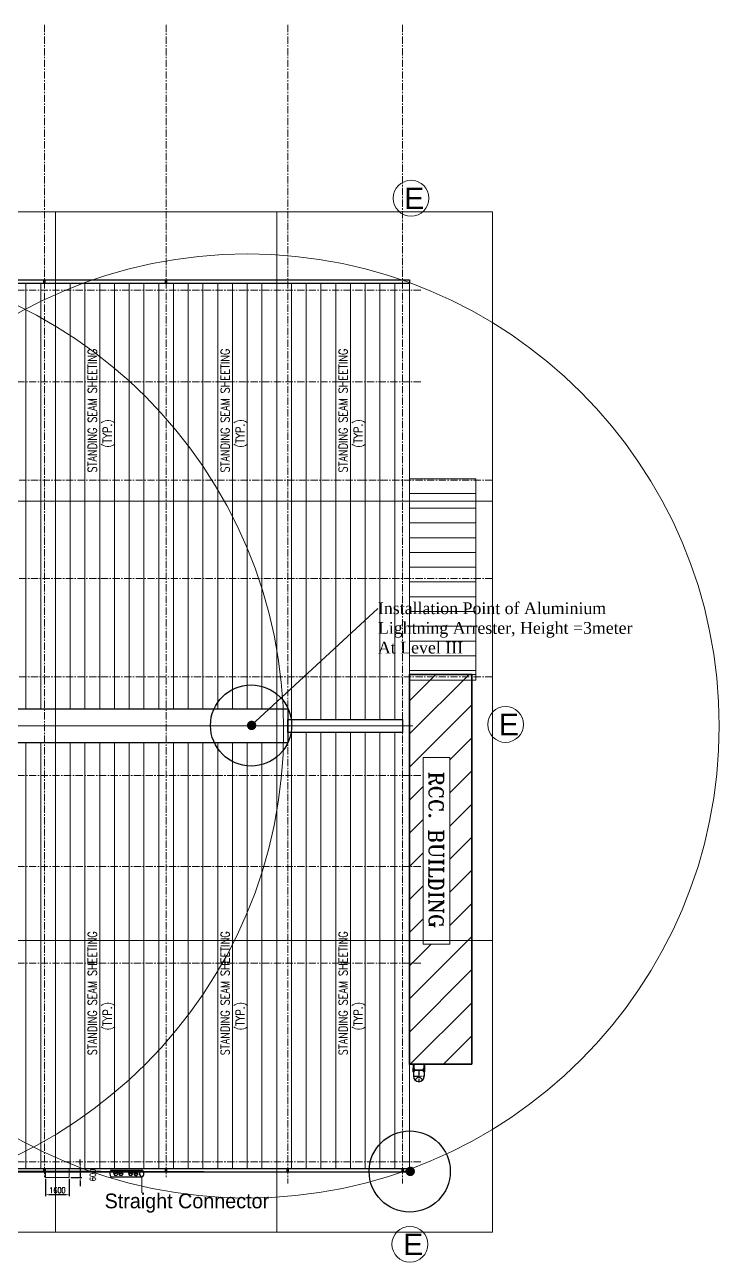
# Model space of a CAD drawing. Header units: millimetres. Extents: x 1007148 to 1143148, y 49250 to 138797.
# Drawn here: x 1096066 to 1143148, y 54906 to 138797 of the extents above; entities that cross this region are included whole.
import ezdxf
from ezdxf import colors
from ezdxf.entities.mleader import LeaderData, LeaderLine
from ezdxf.enums import TextEntityAlignment as Align
from ezdxf.math import Vec2, Vec3

# ---------------------------------------------------------------- set-up
doc = ezdxf.new("R2010")
doc.units = ezdxf.units.MM
doc.header["$LTSCALE"] = 790
doc.header["$MEASUREMENT"] = 0
doc.header["$PDMODE"] = 3
for name, pattern in [('CENTER', [2, 1.25, -0.25, 0.25, -0.25]), ('Roof$0$CENTER', [2, 1.25, -0.25, 0.25, -0.25]), ('Roof$0$HIDDEN', [0.375, 0.25, -0.125])]:
    doc.linetypes.add(name, pattern=pattern)
for name, color, linetype in [('A- Wall', 8, 'Continuous'), ('A-GRIDS', 8, 'CENTER'), ('ha', 5, 'Continuous'), ('LPS-CAPE', 7, 'Continuous'), ('PIPE', 4, 'Continuous'), ('Roof$0$CEN', 252, 'Roof$0$CENTER'), ('Roof$0$DIM', 1, 'Continuous'), ('Roof$0$FLASHING', 1, 'Continuous'), ('Roof$0$ha', 5, 'Continuous'), ('Roof$0$TEXT', 7, 'Continuous'), ('text', 6, 'Continuous')]:
    doc.layers.add(name, color=color, linetype=linetype)
for name, color, linetype, lineweight in [('Ar-17--WALL-3', 3, 'Continuous', 35), ('BRICK WALL', 41, 'Continuous', 15), ('CENTER', 8, 'CENTER', 9), ('HATCH', 8, 'Continuous', 9), ('HATECH', 140, 'Continuous', 9), ('Parapet', 240, 'Continuous', 0), ('Roof$0$A-ELEV-OTLN', 6, 'Continuous', 13), ('Roof$0$base plate', 1, 'Continuous', 15), ('Roof$0$PLINTH BEAM', 74, 'Continuous', 20), ('TEXT-2', 4, 'Continuous', 15)]:
    doc.layers.add(name, color=color, linetype=linetype, lineweight=lineweight)
doc.styles.add('Dim', font='arial.ttf')
doc.styles.add('ROMANS', font='romans.shx')
doc.styles.add('ROMANT', font='romant.shx', dxfattribs={"width": 0.75})
doc.styles.add('T02', font='SIMPLEX.SHX', dxfattribs={"width": 0.8})
doc.dimstyles.new('DIM-200', dxfattribs={"dimscale": 200, "dimtxt": 2, "dimasz": 1.5, "dimexe": 0.5, "dimexo": 0.5, "dimgap": 0.5, "dimtad": 1, "dimdec": 0, "dimzin": 0, "dimdsep": 46, "dimtxsty": 'T02', "dimcen": 1, "dimclrd": 3, "dimclre": 3, "dimclrt": 2, "dimadec": 0, "dimazin": 0, "dimtfac": 1, "dimtdec": 0, "dimtmove": 2, "dimatfit": 3, "dimfxl": 1, "dimtolj": 1, "dimtzin": 0, "dimlwd": -1, "dimlwe": -1, "dimarcsym": 0})

# ---------------------------------------------------------------- blocks, each defined once
blk = doc.blocks.new('*D158')
at = {"color": 3, "transparency": 16777216}
for p, q in [((1097483, 60561), (1097483, 59384)), ((1099083, 60561), (1099083, 59384)), ((1098783, 59484), (1097783, 59484))]:
    blk.add_line(p, q, dxfattribs=at)
for points in [[(1097783, 59534), (1097783, 59434), (1097483, 59484)], [(1098783, 59534), (1098783, 59434), (1099083, 59484)]]:
    blk.add_solid(points, dxfattribs=at)
at = {"layer": 'DEFPOINTS', "color": 0, "transparency": 16777216}
for p in [(1097483, 60661), (1099083, 60661), (1097483, 59484)]:
    blk.add_point(p, dxfattribs=at)
at = {"color": 2, "transparency": 16777216, "insert": (1098283, 59784), "char_height": 400, "attachment_point": 5, "style": 'T02'}
blk.add_mtext('\\A1;1600', dxfattribs=at)
blk = doc.blocks.new('*D159')
at = {"color": 3, "transparency": 16777216}
for p, q in [((1099233, 61261), (1099926, 61261)), ((1099826, 61561), (1099826, 61861)), ((1099826, 61261), (1099826, 60661)), ((1099183, 60661), (1099926, 60661)), ((1099826, 60361), (1099826, 60061))]:
    blk.add_line(p, q, dxfattribs=at)
for points in [[(1099776, 61561), (1099876, 61561), (1099826, 61261)], [(1099776, 60361), (1099876, 60361), (1099826, 60661)]]:
    blk.add_solid(points, dxfattribs=at)
at = {"layer": 'DEFPOINTS', "color": 0, "transparency": 16777216}
for p in [(1099133, 61261), (1099083, 60661), (1099826, 60661)]:
    blk.add_point(p, dxfattribs=at)
at = {"color": 2, "transparency": 16777216, "insert": (1100676, 60816), "char_height": 400, "attachment_point": 5, "rotation": 90, "style": 'T02'}
blk.add_mtext('\\A1;600', dxfattribs=at)
blk = doc.blocks.new('Roof$0$D')
at = {"layer": 'Roof$0$TEXT'}
for p, q in [((5821445, -7980919), (5821445, -7981069)), ((5821845, -7980919), (5821445, -7980919)), ((5821445, -7981069), (5821450, -7981069)), ((5821454, -7981065), (5821462, -7980939)), ((5821471, -7980931), (5821819, -7980931)), ((5821828, -7980939), (5821836, -7981065)), ((5821840, -7981069), (5821845, -7981069)), ((5821845, -7981069), (5821845, -7980919))]:
    blk.add_line(p, q, dxfattribs=at)
for centre, radius, start, end in [((5821450, -7981065), 4.5, 270, 356.56637), ((5821471, -7980940), 9, 90, 176.56637), ((5821819, -7980940), 9, 3.43363, 90), ((5821840, -7981065), 4.5, 183.43363, 270)]:
    blk.add_arc(centre, radius, start, end, dxfattribs=at)
blk = doc.blocks.new('Roof$0$RDTTT')
at = {"layer": 'Roof$0$FLASHING'}
for points in [[(3123663, -5545064), (3123663, -5545071), (3123669, -5545071)], [(3123663, -5545112), (3123663, -5545105), (3123669, -5545105)], [(3124308, -5545064), (3124308, -5545071), (3124303, -5545071)], [(3124308, -5545112), (3124308, -5545105), (3124303, -5545105)], [(3123614, -5545188), (3123621, -5545188), (3123621, -5545194)], [(3123633, -5545188), (3123626, -5545188), (3123626, -5545194)], [(3124339, -5545188), (3124346, -5545188), (3124346, -5545194)], [(3124358, -5545188), (3124351, -5545188), (3124351, -5545194)]]:
    blk.add_hatch(color=256, dxfattribs=at).paths.add_polyline_path(points)
at = {"layer": 'Roof$0$base plate'}
for points in [[(3123573, -5545203), (3123573, -5544973), (3123678, -5544973), (3123678, -5545203)], [(3124398, -5545203), (3124398, -5544973), (3124293, -5544973), (3124293, -5545203)]]:
    blk.add_lwpolyline(points, close=True, dxfattribs=at)
at = {"layer": 'Roof$0$CEN', "ltscale": 0.4}
for p, q in [((3123986, -5545063), (3123986, -5545833)), ((3123621, -5545513), (3124351, -5545513)), ((3123986, -5545513), (3123724, -5545775)), ((3123986, -5545513), (3124247, -5545775))]:
    blk.add_line(p, q, dxfattribs=at)
at = {"layer": 'Roof$0$DIM', "linetype": 'Roof$0$CENTER', "ltscale": 0.1}
for p, q in [((3123626, -5544732), (3123626, -5544982)), ((3124331, -5545088), (3123656, -5545088)), ((3124346, -5544732), (3124346, -5544982))]:
    blk.add_line(p, q, dxfattribs=at)
at = {"layer": 'Roof$0$FLASHING'}
for p, q in [((3123663, -5545064), (3123669, -5545071)), ((3123663, -5545112), (3123669, -5545105)), ((3124308, -5545064), (3124303, -5545071)), ((3124308, -5545112), (3124303, -5545105)), ((3123614, -5545188), (3123621, -5545194)), ((3123633, -5545188), (3123626, -5545194)), ((3124339, -5545188), (3124346, -5545194)), ((3124358, -5545188), (3124351, -5545194))]:
    blk.add_line(p, q, dxfattribs=at)
at = {"layer": 'Roof$0$ha'}
for p, q in [((3123661, -5544726), (3123591, -5544726)), ((3123591, -5544732), (3123591, -5544726)), ((3123661, -5544732), (3123591, -5544732)), ((3123661, -5544982), (3123591, -5544982)), ((3123591, -5544988), (3123591, -5544982)), ((3123661, -5544988), (3123591, -5544988)), ((3123661, -5544732), (3123661, -5544726)), ((3123661, -5544988), (3123661, -5544982)), ((3123663, -5545071), (3124308, -5545071)), ((3123663, -5545105), (3124308, -5545105)), ((3124311, -5544726), (3124381, -5544726)), ((3124311, -5544732), (3124311, -5544726)), ((3124311, -5544732), (3124381, -5544732)), ((3124311, -5544982), (3124381, -5544982)), ((3124311, -5544988), (3124311, -5544982)), ((3124311, -5544988), (3124381, -5544988)), ((3124381, -5544732), (3124381, -5544726)), ((3124381, -5544988), (3124381, -5544982))]:
    blk.add_line(p, q, dxfattribs=at)
at = {"layer": 'Roof$0$PLINTH BEAM'}
blk.add_line((3124371, -5544982), (3124371, -5544732), dxfattribs=at)
at = {"layer": 'Roof$0$TEXT'}
for p, q in [((3123601, -5544732), (3123601, -5544982)), ((3123651, -5544732), (3123651, -5544982)), ((3124321, -5544732), (3124321, -5544982)), ((3124371, -5544732), (3124371, -5544982)), ((3123616, -5545473), (3123616, -5545513)), ((3123616, -5545473), (3123621, -5545473)), ((3123616, -5545513), (3123621, -5545513)), ((3123621, -5545188), (3123621, -5545513)), ((3123626, -5545188), (3123626, -5545513)), ((3123966, -5545878), (3124006, -5545878)), ((3123966, -5545878), (3123966, -5545883)), ((3123966, -5545883), (3124006, -5545883)), ((3124006, -5545878), (3124006, -5545883)), ((3124346, -5545188), (3124346, -5545513)), ((3124351, -5545188), (3124351, -5545513)), ((3124356, -5545473), (3124351, -5545473)), ((3124356, -5545513), (3124351, -5545513)), ((3124356, -5545473), (3124356, -5545513))]:
    blk.add_line(p, q, dxfattribs=at)
at = {"layer": 'Roof$0$TEXT', "linetype": 'Roof$0$HIDDEN', "ltscale": 0.2}
for p, q in [((3123607, -5544732), (3123607, -5544982)), ((3123663, -5545074), (3124308, -5545074)), ((3123663, -5545102), (3124308, -5545102)), ((3124365, -5544732), (3124365, -5544982))]:
    blk.add_line(p, q, dxfattribs=at)
at = {"layer": 'Roof$0$TEXT', "color": 3}
for points in [[(3123710, -5545760), (3123738, -5545789), (3123742, -5545785), (3123714, -5545757)], [(3124262, -5545760), (3124233, -5545789), (3124230, -5545785), (3124258, -5545757)]]:
    blk.add_lwpolyline(points, close=True, dxfattribs=at)
at = {"layer": 'Roof$0$TEXT'}
for radius in [365, 360]:
    blk.add_arc((3123986, -5545513), radius, 180, 0, dxfattribs=at)
at = {"layer": 'Roof$0$PLINTH BEAM', "zscale": 0.5}
for p, xscale, yscale, rotation in [((7114123, -2634265), 0.5, 0.5, 270), ((-866151, -2634265), -0.5000000000000002, 0.5000000000000002, 90)]:
    blk.add_blockref('Roof$0$D', p, dxfattribs=dict(at, xscale=xscale, yscale=yscale, rotation=rotation))

msp = doc.modelspace()

# ---------------------------------------------------------------- hatches: boundary and pattern name
at = {"layer": 'A- Wall'}
h = msp.add_hatch(color=1, dxfattribs=at)
h.dxf.hatch_style = 1
edge = h.paths.add_edge_path()
edge.add_arc((1111446.9, 91300.4), 322.2, 360, 720)
h = msp.add_hatch(color=1, dxfattribs=at)
h.dxf.hatch_style = 1
edge = h.paths.add_edge_path()
edge.add_arc((1122200.4, 61065.9), 322.2, 360, 720)
at = {"layer": 'HATCH'}
h = msp.add_hatch(dxfattribs=at)
h.set_pattern_fill('ANSI31', color=3, scale=500)
h.set_pattern_definition([(45, (535234.6, -9015.1), (-1122.532, 1122.532), [])])
h.paths.add_polyline_path([(1126378.1, 94755.8), (1122148.4, 94755.8), (1122148.4, 68325.8), (1126378.1, 68325.8)])
h.paths.add_polyline_path([(1123075.2, 76478.3), (1123075.2, 89132.4), (1124888.1, 89132.4), (1124888.1, 76478.3)], flags=16)
h.paths.add_polyline_path([(1123122.2, 89013.9), (1124788.9, 89013.9), (1124788.9, 77537.7), (1123122.2, 77537.7)], flags=8)

# ---------------------------------------------------------------- linework, layer by layer
at = {"color": 3, "lineweight": 20}
for p, q in [((1098148, 126113), (1098148, 56937)), ((1113148, 126113), (1113148, 56937)), ((1038148, 121510.8), (1122148, 121510.8)), ((1078148, 121510.8), (1098148, 121510.8)), ((1083148, 121510.8), (1098148, 121510.8)), ((1083148, 121510.8), (1098148, 121510.8)), ((1090148, 121260.8), (1116148, 121260.8)), ((1098148, 121510.8), (1113148, 121510.8)), ((1098148, 121510.8), (1113148, 121510.8)), ((1122148, 121510.8), (1122148, 61010.8)), ((1034847.5, 106510.8), (1127782, 106510.8)), ((1038148, 91260.8), (1122148, 91260.8)), ((1034847.5, 76720.8), (1127782, 76720.8)), ((1122148, 61010.8), (1038148, 61260.8))]:
    msp.add_line(p, q, dxfattribs=at)
at = {"color": 0}
for p, q in [((1101910.1, 61152.7, 0), (1104003, 61152.7, 0)), ((1101910.1, 60685.5, 0), (1104003, 60685.5, 0))]:
    msp.add_line(p, q, dxfattribs=at)
at = {"color": 0, "lineweight": 20}
msp.add_line((1104003, 60685.5, 0), (1104003, 59608, 0), dxfattribs=at)
at = {"color": 30, "lineweight": 20, "true_color": 0xf26722}
msp.add_lwpolyline([(1034847.5, 126113), (1127782, 126113), (1127782, 56937), (1034847.5, 56937)], close=True, dxfattribs=at)
at = {"color": 4}
msp.add_lwpolyline([(1047628, 92412.5), (1113898, 92412.5), (1113898, 90109.2), (1047628, 90109.2)], close=True, dxfattribs=at)
at = {"color": 7}
msp.add_lwpolyline([(1113898, 91696.3), (1121678, 91696.3), (1121678, 90825.3), (1113898, 90825.3)], close=True, dxfattribs=at)
at = {"color": 0, "lineweight": 20}
for centre in [(1081617.5, 90960.5, 0), (1111148, 91260.8)]:
    msp.add_circle(centre, 32000, dxfattribs=at)
at = {"color": 1}
for centre in [(1111408.5, 91296, 0), (1122162, 61061.5, 0)]:
    msp.add_circle(centre, 2750, dxfattribs=at)
at = {"color": 0}
for centre, radius, start, end in [((1102244.1, 60919.1, 0), 407.6, 145.029611, 214.970389), ((1104094.8, 60919.1, 0), 251, 111.459914, 248.540086), ((1103882.4, 60919.1, 0), 262.9, 297.297158, 62.702842)]:
    msp.add_arc(centre, radius, start, end, dxfattribs=at)
at = {"layer": 'Ar-17--WALL-3'}
msp.add_lwpolyline([(1126378.1, 68325.8), (1126378.1, 94755.8), (1122148.4, 94755.8), (1122148.4, 68325.8)], close=True, dxfattribs=at)
at = {"layer": 'BRICK WALL', "color": 1}
for points in [[(1038148, 121260.8), (1122148, 121260.8), (1122148, 61260.8), (1038148, 61260.8)], [(1122148, 108020.8), (1126648, 108020.8), (1126648, 94374.1), (1122148, 94374.1)], [(1122148, 108020.8), (1126648, 108020.8), (1126648, 94755.8), (1122148, 94755.8)], [(1097483.2, 61260.8), (1099083.2, 61260.8), (1099083.2, 60660.8), (1097483.2, 60660.8)]]:
    msp.add_lwpolyline(points, close=True, dxfattribs=at)
at = {"layer": 'CENTER', "ltscale": 0.5}
for p, q in [((1097398, 138796.5), (1097398, 60660.8)), ((1105648, 138796.5), (1105648, 60660.8)), ((1113898, 138796.5), (1113898, 60242.4)), ((1121678, 138796.5), (1121678, 60242.4)), ((1122919.6, 120800.8), (1020333.2, 120800.8)), ((1122919.6, 114590.8), (1020333.2, 114590.8)), ((1127782.1, 107920.8), (1020333.2, 107920.8)), ((1127782.1, 101250.8), (1020333.2, 101250.8)), ((1127782.1, 94580.8), (1020333.2, 94580.8)), ((1122919.6, 87910.8), (1020333.2, 87910.8)), ((1122919.6, 81730.8), (1020333.2, 81730.8)), ((1122919.6, 75170.8), (1020333.2, 75170.8)), ((1122919.6, 61720.8), (1020333.2, 61720.8))]:
    msp.add_line(p, q, dxfattribs=at)
at = {"layer": 'CENTER', "color": 4, "ltscale": 0.5}
msp.add_line((1038148, 91260.8), (1122437.2, 91260.8), dxfattribs=at)
at = {"layer": 'ha', "color": 40}
for points in [[(1038148, 121510.8), (1122148, 121510.8), (1122148, 121260.8), (1038148, 121260.8)], [(1055782.1, 61260.8), (1122148, 61260.8), (1122148, 61010.8), (1055782.1, 61010.8)]]:
    msp.add_lwpolyline(points, close=True, dxfattribs=at)
at = {"layer": 'HATECH'}
for p, q in [((1096148, 92412.5), (1096148, 121260.8)), ((1097148, 92412.5), (1097148, 121260.8)), ((1098148, 92412.5), (1098148, 121260.8)), ((1099148, 92412.5), (1099148, 121260.8)), ((1100148, 92412.5), (1100148, 121260.8)), ((1101148, 92412.5), (1101148, 121260.8)), ((1102148, 92412.5), (1102148, 121260.8)), ((1103148, 92412.5), (1103148, 121260.8)), ((1104148, 92412.5), (1104148, 121260.8)), ((1105148, 92412.5), (1105148, 121260.8)), ((1106148, 92412.5), (1106148, 121260.8)), ((1107148, 92412.5), (1107148, 121260.8)), ((1108148, 92412.5), (1108148, 121260.8)), ((1109148, 92412.5), (1109148, 121260.8)), ((1110148, 92412.5), (1110148, 121260.8)), ((1111148, 92412.5), (1111148, 121260.8)), ((1112148, 92412.5), (1112148, 121260.8)), ((1113148, 92412.5), (1113148, 121260.8)), ((1114148, 91696.3), (1114148, 121260.8)), ((1115148, 91696.3), (1115148, 121260.8)), ((1116148, 91696.3), (1116148, 121260.8)), ((1117148, 91696.3), (1117148, 121260.8)), ((1118148, 91696.3), (1118148, 121260.8)), ((1119148, 91696.3), (1119148, 121260.8)), ((1120148, 91696.3), (1120148, 121260.8)), ((1121148, 91696.3), (1121148, 121260.8)), ((1122148, 107020.8), (1126648, 107020.8)), ((1122148, 106020.8), (1126648, 106020.8)), ((1122148, 105020.8), (1126648, 105020.8)), ((1122148, 104020.8), (1126648, 104020.8)), ((1122148, 103020.8), (1126648, 103020.8)), ((1122148, 102020.8), (1126648, 102020.8)), ((1122148, 101020.8), (1126648, 101020.8)), ((1122148, 100020.8), (1126648, 100020.8)), ((1122148, 99020.8), (1126648, 99020.8)), ((1122148, 98020.8), (1126648, 98020.8)), ((1122148, 97020.8), (1126648, 97020.8)), ((1122148, 96020.8), (1126648, 96020.8)), ((1122148, 95020.8), (1126648, 95020.8)), ((1114148, 90825.3), (1114148, 61260.8)), ((1115148, 90825.3), (1115148, 61260.8)), ((1116148, 90825.3), (1116148, 61260.8)), ((1117148, 90825.3), (1117148, 61260.8)), ((1118148, 90825.3), (1118148, 61260.8)), ((1119148, 90825.3), (1119148, 61260.8)), ((1120148, 90825.3), (1120148, 61260.8)), ((1121148, 90825.3), (1121148, 61260.8)), ((1096148, 90109.2), (1096148, 61260.8)), ((1097148, 90109.2), (1097148, 61260.8)), ((1098148, 90109.2), (1098148, 60660.8)), ((1099148, 90109.2), (1099148, 61260.8)), ((1100148, 90109.2), (1100148, 61260.8)), ((1101148, 90109.2), (1101148, 61260.8)), ((1102148, 90109.2), (1102148, 61260.8)), ((1103148, 90109.2), (1103148, 61260.8)), ((1104148, 90109.2), (1104148, 61260.8)), ((1105148, 90109.2), (1105148, 61260.8)), ((1106148, 90109.2), (1106148, 61260.8)), ((1107148, 90109.2), (1107148, 61260.8)), ((1108148, 90109.2), (1108148, 61260.8)), ((1109148, 90109.2), (1109148, 61260.8)), ((1110148, 90109.2), (1110148, 61260.8)), ((1111148, 90109.2), (1111148, 61260.8)), ((1112148, 90109.2), (1112148, 61260.8)), ((1113148, 90109.2), (1113148, 61260.8))]:
    msp.add_line(p, q, dxfattribs=at)
at = {"layer": 'LPS-CAPE', "color": 0, "linetype": 'ByBlock', "lineweight": -3}
for p, q in [((1102187.7, 61068.9, 0), (1102091.9, 60953.2, 0)), ((1102091.9, 60953.2, 0), (1102144.2, 60812.5, 0)), ((1102108.9, 60907.5, 0), (1102352.7, 60998.1, 0)), ((1102120.3, 60876.7, 0), (1102364.2, 60967.2, 0)), ((1102144.2, 60812.5, 0), (1102292.2, 60787.4, 0)), ((1102335.7, 61043.8, 0), (1102187.7, 61068.9, 0)), ((1102292.2, 60787.4, 0), (1102388, 60903, 0)), ((1102388, 60903, 0), (1102335.7, 61043.8, 0)), ((1102543, 61061.9, 0), (1102447.2, 60946.3, 0)), ((1102447.2, 60946.3, 0), (1102499.5, 60805.5, 0)), ((1102464.2, 60900.6, 0), (1102708, 60991.1, 0)), ((1102475.6, 60869.7, 0), (1102719.5, 60960.3, 0)), ((1102499.5, 60805.5, 0), (1102647.5, 60780.4, 0)), ((1102691, 61036.8, 0), (1102543, 61061.9, 0)), ((1102647.5, 60780.4, 0), (1102743.3, 60896.1, 0)), ((1102743.3, 60896.1, 0), (1102691, 61036.8, 0)), ((1103188.3, 61060.6, 0), (1103092.6, 60944.9, 0)), ((1103092.6, 60944.9, 0), (1103144.8, 60804.2, 0)), ((1103109.5, 60899.2, 0), (1103353.4, 60989.8, 0)), ((1103121, 60868.4, 0), (1103364.8, 60958.9, 0)), ((1103144.8, 60804.2, 0), (1103292.9, 60779.1, 0)), ((1103336.4, 61035.5, 0), (1103188.3, 61060.6, 0)), ((1103292.9, 60779.1, 0), (1103388.7, 60894.7, 0)), ((1103388.7, 60894.7, 0), (1103336.4, 61035.5, 0)), ((1103546.2, 61055, 0), (1103450.4, 60939.3, 0)), ((1103450.4, 60939.3, 0), (1103502.7, 60798.5, 0)), ((1103467.4, 60893.6, 0), (1103711.2, 60984.1, 0)), ((1103478.9, 60862.8, 0), (1103722.7, 60953.3, 0)), ((1103502.7, 60798.5, 0), (1103650.8, 60773.4, 0)), ((1103694.3, 61029.9, 0), (1103546.2, 61055, 0)), ((1103650.8, 60773.4, 0), (1103746.5, 60889.1, 0)), ((1103746.5, 60889.1, 0), (1103694.3, 61029.9, 0))]:
    msp.add_line(p, q, dxfattribs=at)
at = {"layer": 'Parapet', "color": 3, "linetype": 'Continuous', "lineweight": 20, "ltscale": 10000000.0}
for centre in [(1122252.3, 127035.5, 0), (1128664.8, 91364.3), (1122176, 56122.7, 0)]:
    msp.add_circle(centre, 1216.3, dxfattribs=at)
at = {"layer": 'PIPE'}
for points in [[(1097343, 121330.8), (1097453, 121330.8), (1097453, 121440.8), (1097343, 121440.8)], [(1105593, 121330.8), (1105703, 121330.8), (1105703, 121440.8), (1105593, 121440.8)], [(1097343, 61080.8), (1097453, 61080.8), (1097453, 61190.8), (1097343, 61190.8)], [(1105593, 61080.8), (1105703, 61080.8), (1105703, 61190.8), (1105593, 61190.8)], [(1113843, 61080.8), (1113953, 61080.8), (1113953, 61190.8), (1113843, 61190.8)], [(1121623, 61080.8), (1121733, 61080.8), (1121733, 61190.8), (1121623, 61190.8)]]:
    msp.add_lwpolyline(points, close=True, dxfattribs=at)
at = {"layer": 'TEXT-2', "color": 252, "true_color": 0x939598}
msp.add_lwpolyline([(1124888.1, 76478.3), (1124888.1, 89132.4), (1123075.2, 89132.4), (1123075.2, 76478.3)], close=True, dxfattribs=at)

# ---------------------------------------------------------------- block references
at = {"layer": 'Roof$0$A-ELEV-OTLN', "linetype": 'Continuous'}
msp.add_blockref('Roof$0$RDTTT', (-2001202.7, 5613026.7), dxfattribs=at)

# ---------------------------------------------------------------- texts
at = {"color": 5, "lineweight": 200, "insert": (1101480.5, 59563.1, 0), "char_height": 1000, "attachment_point": 1}
msp.add_mtext_dynamic_manual_height_columns('{\\C0;Straight Connector}', width=30420.568, gutter_width=12.5, heights=[-1333.3], dxfattribs=at)
at = {"layer": 'Parapet', "color": 3, "linetype": 'Continuous', "lineweight": 20, "ltscale": 10000000.0, "char_height": 1456.8, "attachment_point": 1, "style": 'Dim'}
for insert in [(1121792, 127758.1, 0), (1128204.5, 92086.9), (1121715.6, 56845.2, 0)]:
    msp.add_mtext_dynamic_manual_height_columns('E', width=233.08, gutter_width=3350.5, heights=[-1456.8], dxfattribs=dict(at, insert=insert))
at = {"layer": 'text', "linetype": 'Continuous', "style": 'ROMANS', "width": 0.8}
for s, p in [('STANDING SEAM SHEETING', (1100950.2, 108442.3, 0)), ('STANDING SEAM SHEETING', (1109950.2, 108442.3, 0)), ('STANDING SEAM SHEETING', (1117950.2, 108442.3, 0)), ('(TYP.)', (1101964.7, 110133.2)), ('(TYP.)', (1110964.7, 110133.2)), ('(TYP.)', (1118964.7, 110133.2)), ('STANDING SEAM SHEETING', (1100950.2, 68941, 0)), ('STANDING SEAM SHEETING', (1109950.2, 68941, 0)), ('STANDING SEAM SHEETING', (1117950.2, 68941, 0)), ('(TYP.)', (1101964.7, 70632)), ('(TYP.)', (1110964.7, 70632)), ('(TYP.)', (1118964.7, 70632))]:
    msp.add_text(s, height=600, rotation=90, dxfattribs=at).set_placement(p)
at = {"layer": 'TEXT-2', "style": 'ROMANT'}
msp.add_text('RCC. BUILDING', height=1000, rotation=270, dxfattribs=at).set_placement((1123955.6, 82847.2), align=Align.MIDDLE_CENTER)

# ---------------------------------------------------------------- dimensions: what is measured, and where the dimension line sits
at = {"color": 7}
dim = msp.add_linear_dim(base=(1099826.3, 60660.8), p1=(1099133.2, 61260.8), p2=(1099083.2, 60660.8), angle=90, dimstyle='DIM-200', override={"dimarcsym": 1}, dxfattribs=at)
dim.commit()
dim.dimension.update_dxf_attribs({"geometry": '*D159', "text_midpoint": (1100676.3, 60815.8), "dimtype": 160})
dim = msp.add_linear_dim(base=(1097483.2, 59484.5), p1=(1099083.2, 60660.8), p2=(1097483.2, 60660.8), dimstyle='DIM-200', override={"dimarcsym": 1}, dxfattribs=at)
dim.commit()
dim.dimension.update_dxf_attribs({"geometry": '*D158', "text_midpoint": (1098283.2, 59784.5)})

# ---------------------------------------------------------------- leaders
at = {"layer": 'A-GRIDS', "color": 0, "linetype": 'ByBlock', "lineweight": -2}
ml = msp.add_multileader_mtext('Standard', dxfattribs=at)
ml.set_content('{\\fTimes New Roman|b0|i0|c0|p18;Installation Point of Aluminium\\PLightning Arrester, Height =3meter\\PAt Level III}')
ml.set_leader_properties()
ml.build(insert=Vec2(0, 0))
ml.multileader.update_dxf_attribs({"text_right_attachment_type": 6, "dogleg_length": 0.36, "arrow_head_size": 0.219})
ctx = ml.context
ctx.base_point, ctx.char_height, ctx.arrow_head_size, ctx.landing_gap_size, ctx.plane_origin = Vec3(1120008.5, 99233.9, 0), 800, 0.219, 0.11, Vec3(832702.9, 205601.5, 0)
ctx.right_attachment = 6
notes = []
notes.append((ctx, [(0, (1, 1, 0), (1120008.1, 99233.9, 0), (1, 0), 0.438, [(0, [(1111408.5, 91296, 0)], 0, [])])]))
ctx.mtext.insert, ctx.mtext.flow_direction = Vec3(1120008.6, 99642, 0), 5
for ctx, leaders in notes:
    for number, flags, end, landing, length, lines in leaders:
        leader = LeaderData()
        leader.index, (leader.has_last_leader_line, leader.has_dogleg_vector, leader.attachment_direction) = number, flags
        leader.last_leader_point, leader.dogleg_vector, leader.dogleg_length = Vec3(end), Vec3(landing), length
        for number, points, colour, breaks in lines:
            line = LeaderLine()
            line.index, line.vertices, line.color, line.breaks = number, Vec3.list(points), colors.encode_raw_color(colour), breaks
            leader.lines.append(line)
        ctx.leaders.append(leader)

doc.saveas('drawing.dxf')
